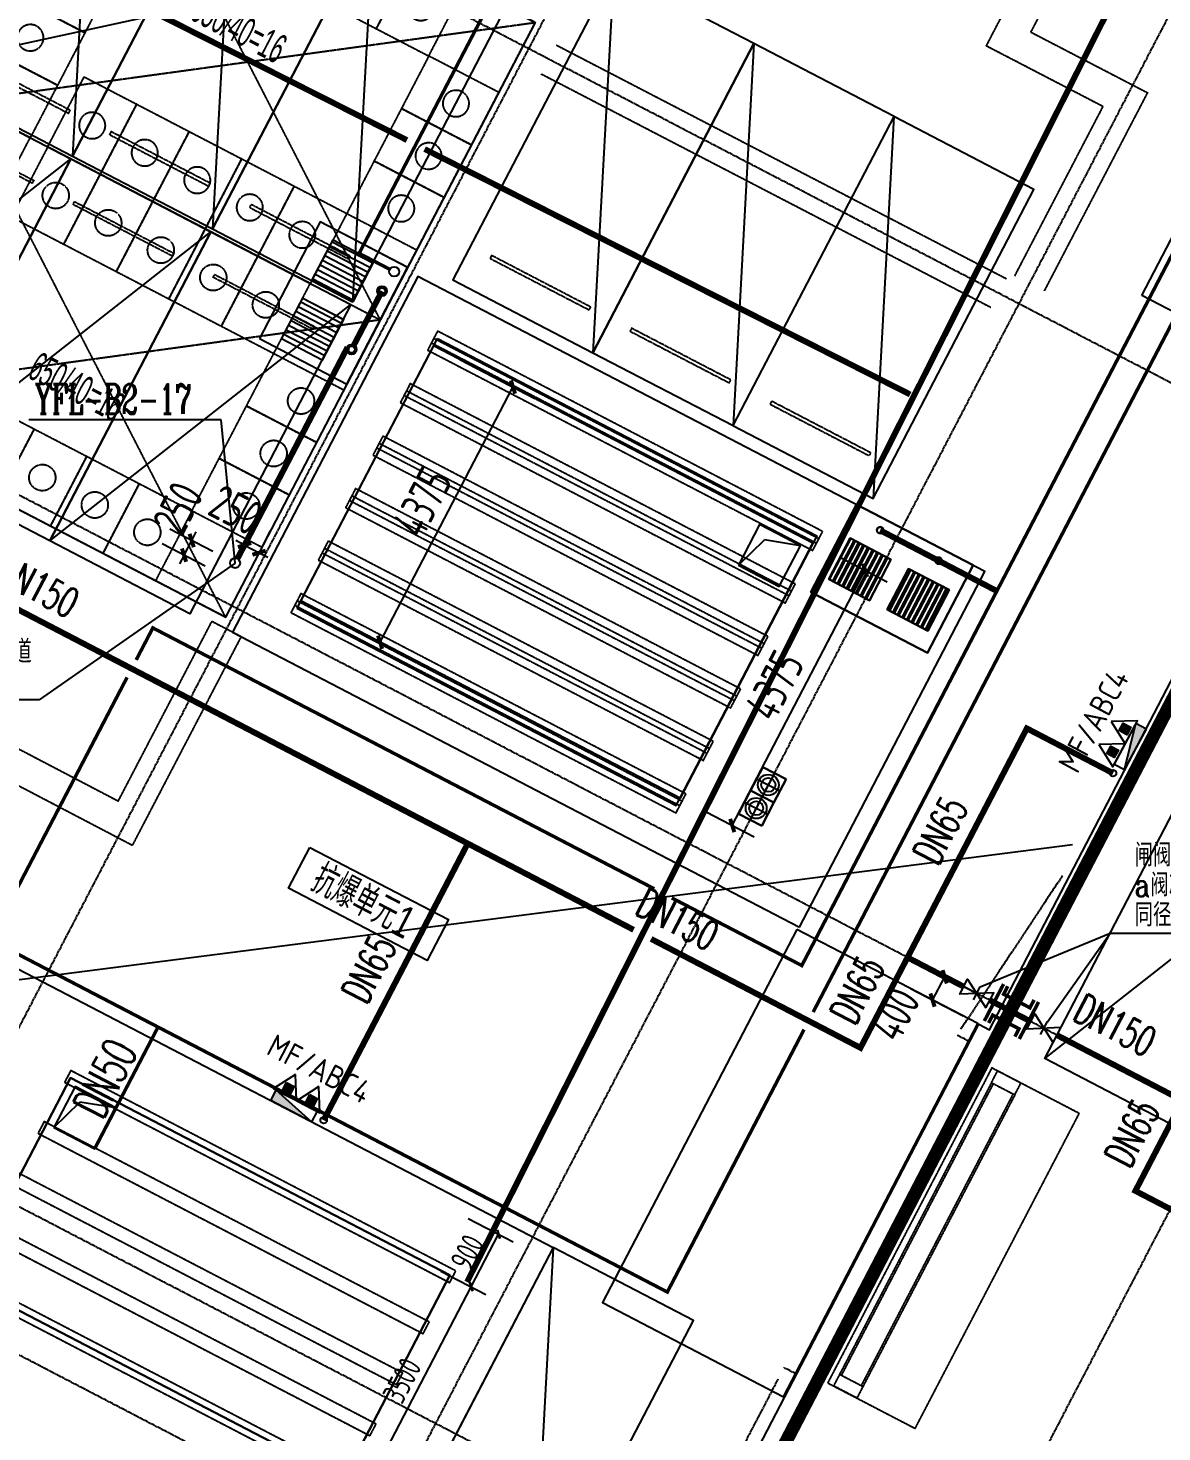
# Model space of a CAD drawing. Extents: x -1466470 to 922624, y -511729 to 590125.
# Drawn here: x -249073 to -231838, y 194625 to 215976 of the extents above; entities that cross this region are included whole.
import ezdxf
from ezdxf.xclip import XClip

# ---------------------------------------------------------------- set-up
doc = ezdxf.new("R2010")
doc.units = 0
doc.header["$LTSCALE"] = 10
doc.header["$MEASUREMENT"] = 0
doc.header["$XCLIPFRAME"] = 2
for name, pattern in [('DASH', [0.35, 0.25, -0.1]), ('X-104 B2平面$0$DOTE', [2.42, 2, -0.2, 0.02, -0.2]), ('X-104 B2平面$1$DASH', [0.35, 0.25, -0.1])]:
    doc.linetypes.add(name, pattern=pattern)
for name, color, linetype, plot in [('104-13 B2核心筒$0$04-不打印_辅助线', 165, 'Continuous', False), ('X-104 B2平面$0$04-不打印_辅助线', 165, 'Continuous', False), ('X-104 B2平面$0$04-不打印_防火分区', 30, 'Continuous', False), ('X-104 B2平面$1$DIM_MODI', 6, 'Continuous', False)]:
    doc.layers.add(name, color=color, linetype=linetype, plot=plot)
for name, color, linetype in [('DIM_压力废', 3, 'Continuous'), ('EQUIP_消火栓', 7, 'Continuous'), ('EQUIP_消防', 7, 'Continuous'), ('PIPE-压力废', 31, 'TG_YF'), ('PIPE-消防', 1, 'Continuous'), ('PIPE-给水', 3, 'TG_J'), ('PIPE-通气', 3, 'TG_T'), ('TEXT_消防', 7, 'Continuous'), ('TEXT_给水', 7, 'Continuous'), ('TWT_DASH', 8, 'DASH'), ('TWT_DIM', 3, 'Continuous'), ('TWT_LEAD', 3, 'Continuous'), ('TWT_水泵', 7, 'Continuous'), ('TWT_水箱', 7, 'Continuous'), ('VALVE_压力废', 7, 'Continuous'), ('VALVE_热给水', 7, 'Continuous'), ('VPIPE-压力废', 31, 'Continuous'), ('VPIPE-消防', 1, 'Continuous'), ('VPIPE-通气', 3, 'Continuous'), ('X-104 B2平面$0$$0$A-TECH_结构', 21, 'Continuous'), ('X-104 B2平面$0$02-TEXT_房间', 7, 'Continuous'), ('X-104 B2平面$0$A-I_车位', 9, 'Continuous'), ('X-104 B2平面$0$A-O_防水层', 222, 'Continuous'), ('X-104 B2平面$0$A-SUR_看线', 231, 'Continuous'), ('X-104 B2平面$0$A_AXIS-轴线', 9, 'X-104 B2平面$0$DOTE'), ('X-104 B2平面$0$DOOR_FIRE', 220, 'Continuous'), ('X-104 B2平面$0$SURFACE', 6, 'Continuous'), ('X-104 B2平面$0$VPIPE-消防', 1, 'Continuous'), ('X-104 B2平面$0$抗爆隔墙', 151, 'Continuous'), ('X-104 B2平面$0$集水坑&', 6, 'Continuous'), ('X-104 B2平面$1$集水坑&', 7, 'Continuous')]:
    doc.layers.add(name, color=color, linetype=linetype)
doc.layers.get('X-104 B2平面$0$A-SUR_看线').off()
doc.styles.add('_TCH_DIM_T3', font='ROS1', dxfattribs={"width": 0.8, "bigfont": 'JD'})
doc.styles.add('_TWT_PIPEDN', font='SIMPLEX', dxfattribs={"width": 0.8, "height": 3.5, "bigfont": 'HZTXT'})
doc.styles.add('_TWT_SERIAL', font='COMPLEX', dxfattribs={"width": 0.8, "height": 3.5, "bigfont": 'HZTXT'})
doc.styles.get("Standard").update_dxf_attribs({"font": 'gbenor.shx', "bigfont": 'gbcbig.shx'})
doc.styles.add('TG_LINETYPE', font='romans2.shx', dxfattribs={"width": 0.8, "height": 3, "bigfont": 'hzdf2.shx'})
doc.styles.add('X-104 B2平面$0$_TCH_SPACE', font='ros.shx', dxfattribs={"width": 0.75, "height": 5, "bigfont": 'jd.shx'})
doc.linetypes.add('TG_J', pattern='A,2,-0.3,["J",TG_LINETYPE,S=0.1,R=0,X=-0.23,Y=-0.15],0', length=2.3)
doc.linetypes.add('TG_T', pattern='A,2,-0.3,["T",TG_LINETYPE,S=0.1,R=0,X=-0.23,Y=-0.15],0', length=2.3)
doc.linetypes.add('TG_XH', pattern='A,5,-0.6,["XH",TG_LINETYPE,S=0.1,R=0,X=-0.52,Y=-0.15],0', length=5.6)
doc.linetypes.add('TG_YF', pattern='A,2,-0.6,["YF",TG_LINETYPE,S=0.1,R=0,X=-0.52,Y=-0.15],0', length=2.6)
doc.dimstyles.new('_TWT_ARCH&&100', dxfattribs={"dimtxt": 350, "dimasz": 100, "dimexe": 250, "dimexo": 300, "dimgap": 100, "dimtad": 1, "dimdec": 0, "dimzin": 0, "dimdsep": 46, "dimtxsty": '_TCH_DIM_T3', "dimblk": 'ARCHTICK', "dimcen": 0.09, "dimclrt": 7, "dimazin": 2, "dimtfac": 1, "dimtdec": 0, "dimtix": 1, "dimtmove": 2, "dimatfit": 3, "dimfxl": 1, "dimtolj": 1, "dimtzin": 0, "dimarcsym": 0})
doc.dimstyles.new('_TWT_ARCH&&150', dxfattribs={"dimtxt": 525, "dimasz": 150, "dimexe": 375, "dimexo": 450, "dimgap": 150, "dimtad": 1, "dimdec": 0, "dimzin": 0, "dimdsep": 46, "dimtxsty": '_TCH_DIM_T3', "dimblk": 'ARCHTICK', "dimcen": 0.09, "dimclrt": 7, "dimazin": 2, "dimtfac": 1, "dimtdec": 0, "dimtix": 1, "dimtmove": 2, "dimatfit": 3, "dimfxl": 1, "dimtolj": 1, "dimtzin": 0, "dimarcsym": 0})
pattern_1 = [(180, (350, -250), (-7e-15, -79.375), [])]

# ---------------------------------------------------------------- blocks, each defined once
blk = doc.blocks.new('X-104 B2平面$0$jgfd')
blk.add_lwpolyline([(5300, -1200), (0, -1200), (0, 1200), (5300, 1200), (5300, -1200), (0, 1200)])
at = {"linetype": 'X-104 B2平面$1$DASH', "ltscale": 0.001}
blk.add_lwpolyline([(550, -850), (550, 850), (600, 850), (600, -850)], close=True, dxfattribs=at)
blk = doc.blocks.new('*U325')
at = {"linetype": 'X-104 B2平面$1$DASH'}
for p, q in [((-200, -500), (-200, -100)), ((0, -100), (-200, -100)), ((5000, -100), (5200, -100)), ((5200, -500), (5200, -100)), ((0, -500), (-200, -500)), ((5000, -500), (5200, -500))]:
    blk.add_line(p, q, dxfattribs=at)
blk.add_lwpolyline([(5200, 0), (-200, 0), (-200, -1500), (5200, -1500)], close=True, dxfattribs=at)
for points in [[(5000, -100), (0, -100)], [(0, -100), (0, -500)], [(5000, -130), (0, -130)], [(5000, -100), (5000, -500)], [(5000, -470), (0, -470)], [(5000, -500), (0, -500)]]:
    blk.add_lwpolyline(points, dxfattribs=at)
blk = doc.blocks.new('104 轴线')
for p, q in [((-117841, 103746), (-253731, 174486)), ((-191495, 118187), (-162137, 174584)), ((-184044, 114309), (-154686, 170705)), ((-176593, 110430), (-147235, 166826)), ((-122274, 95231), (-258164, 165971)), ((-126707, 86715), (-262597, 157455)), ((-127630, 84941), (-263520, 155681))]:
    blk.add_line(p, q)
blk = doc.blocks.new('104-13 B2核心筒')
at = {"layer": '104-13 B2核心筒$0$04-不打印_辅助线'}
ref = blk.add_blockref('104 轴线', (287656, 163437), dxfattribs=dict(at, rotation=57.54087654753766))
XClip(ref).set_block_clipping_path([(-309787.1235870313, 156236.3262284864), (-264650.8410785095, 85274.8859858383), (-219747.6862062201, 113836.3339625026), (-264883.9687147418, 184797.7742051506)])
blk = doc.blocks.new('X-104 B2平面$0$A$C3A6E53F0')
at = {"color": 6, "linetype": 'X-104 B2平面$1$DASH'}
for p, q in [((0, 5100), (7200, 0)), ((7200, 5100), (0, 0)), ((0, 2400), (1500, 2400)), ((1500, -5), (1500, 2400))]:
    blk.add_line(p, q, dxfattribs=at)
for points in [[(0, 5100), (7200, 5100), (7200, 0), (0, 0)], [(0, 4200), (1200, 4200), (1200, 5100), (0, 5100)], [(1500, 5100), (1500, 3900), (2400, 3900), (2400, 5100)], [(2400, 5100), (2400, 3900), (3300, 3900), (3300, 5100)], [(3300, 5100), (3300, 3900), (4200, 3900), (4200, 5100)], [(4200, 5100), (4200, 3900), (5100, 3900), (5100, 5100)], [(5100, 5100), (5100, 3900), (6000, 3900), (6000, 5100)], [(0, 3300), (1200, 3300), (1200, 4200), (0, 4200)], [(7200, 3000), (6000, 3000), (6000, 3900), (7200, 3900)], [(0, 2400), (1200, 2400), (1200, 3300), (0, 3300)], [(7200, 2100), (6000, 2100), (6000, 3000), (7200, 3000)], [(7200, 1200), (6000, 1200), (6000, 2100), (7200, 2100)], [(1500, 0), (1500, 1200), (2400, 1200), (2400, 0)], [(2400, 0), (2400, 1200), (3300, 1200), (3300, 0)], [(3300, 0), (3300, 1200), (4200, 1200), (4200, 0)], [(4200, 0), (4200, 1200), (5100, 1200), (5100, 0)], [(5100, 0), (5100, 1200), (6000, 1200), (6000, 0)]]:
    blk.add_lwpolyline(points, close=True, dxfattribs=at)
for centre in [(500, 4650), (1950, 4500), (2850, 4500), (3750, 4500), (4650, 4500), (5550, 4500), (500, 3750), (6700, 3450), (500, 2850), (6700, 2550), (6700, 1650), (1950, 600), (2850, 600), (3750, 600), (4650, 600), (5550, 600)]:
    blk.add_circle(centre, 200, dxfattribs=at)
blk = doc.blocks.new('X-104 B2平面$1$12ddddddj')
at = {"layer": 'X-104 B2平面$1$集水坑&', "linetype": 'Continuous'}
h = blk.add_hatch(dxfattribs=at)
h.set_pattern_fill('ANSI31', color=256, scale=50, angle=135)
h.set_pattern_definition(pattern_1)
h.paths.add_polyline_path([(3014056, 294593), (3014756, 294593), (3014756, 293893), (3014056, 293893)])
h.paths.add_polyline_path([(3014056, 293593), (3014756, 293593), (3014756, 292893), (3014056, 292893)])
for points in [[(3015056, 294743), (3013556, 294743), (3013556, 292743), (3015056, 292743)], [(3014056, 294593), (3014756, 294593), (3014756, 293893), (3014056, 293893)], [(3014056, 293593), (3014756, 293593), (3014756, 292893), (3014056, 292893)]]:
    blk.add_lwpolyline(points, close=True, dxfattribs=at)
for centre in [(3013736, 294243), (3013736, 293243)]:
    blk.add_circle(centre, 50, dxfattribs=at)
blk = doc.blocks.new('X-104 B2平面$0$A$C47720B67')
at = {"layer": 'X-104 B2平面$0$A_AXIS-轴线'}
blk.add_line((0, 0), (-2484, 1293), dxfattribs=at)
blk = doc.blocks.new('X-104 B2平面$0$A$C026855F6')
at = {"layer": 'X-104 B2平面$0$VPIPE-消防', "linetype": 'Continuous'}
for centre in [(-191750, -74168), (-203749, -79444)]:
    blk.add_circle(centre, 50, dxfattribs=at)
blk = doc.blocks.new('X-104 B2平面')
at = {"layer": 'X-104 B2平面$0$$0$A-TECH_结构', "linetype": 'X-104 B2平面$1$DASH'}
for points in [[(-52912, 217209), (-47057, 214162), (-46965, 214339), (-52819, 217387)], [(-53327, 216411), (-47473, 213363), (-47381, 213541), (-53235, 216588)], [(-53743, 215613), (-47888, 212565), (-47796, 212742), (-53650, 215790)], [(-54158, 214814), (-48304, 211767), (-48212, 211944), (-54066, 214992)], [(-54574, 214016), (-48720, 210968), (-48627, 211146), (-54482, 214193)], [(-54989, 213218), (-49135, 210170), (-49043, 210348), (-54897, 213395)], [(-58487, 205963), (-52633, 202916), (-52541, 203093), (-58395, 206141)], [(-58892, 205187), (-53037, 202139), (-52945, 202317), (-58799, 205364)], [(-59296, 204411), (-53441, 201363), (-53349, 201541), (-59203, 204588)], [(-59700, 203635), (-53845, 200587), (-53753, 200765), (-59607, 203812)], [(-60104, 202859), (-54249, 199811), (-54157, 199988), (-60011, 203036)]]:
    blk.add_lwpolyline(points, close=True, dxfattribs=at)
at = {"layer": 'X-104 B2平面$0$02-TEXT_房间'}
blk.add_lwpolyline([(-54759, 209534), (-52652, 208437), (-52975, 207816), (-55082, 208913), (-54759, 209534)], dxfattribs=at)
at = {"layer": 'X-104 B2平面$0$04-不打印_辅助线'}
for points in [[(-49807, 196823), (-47545, 201169), (-47544, 201170), (-44590, 206845), (-44430, 206762), (-39362, 216497)], [(-55393, 257170), (-58879, 250472), (-54178, 248025), (-56071, 244389), (-55539, 244111), (-55724, 243757), (-60957, 246481), (-63150, 242268), (-62441, 241899), (-64055, 238797), (-60064, 236719), (-64314, 228556), (-65910, 229387), (-67088, 227125), (-65491, 226294), (-67061, 223278), (-68658, 224110), (-73367, 215062), (-51059, 203449), (-53507, 198747)], [(-47315, 208324), (-44500, 213732), (-53119, 218219), (-55935, 212808), (-47315, 208324)]]:
    blk.add_lwpolyline(points, dxfattribs=at)
for points in [[(-57720, 225406), (-51334, 222081), (-56044, 213034), (-62430, 216358)], [(-42112, 217929), (-39157, 223606), (-36407, 222174), (-39362, 216497)], [(-47357, 208288), (-50312, 202611), (-47562, 201179), (-44607, 206856)]]:
    blk.add_lwpolyline(points, close=True, dxfattribs=at)
at = {"layer": 'X-104 B2平面$0$04-不打印_防火分区', "linetype": 'X-104 B2平面$1$DASH', "const_width": 200}
blk.add_lwpolyline([(-54945, 186239), (-28182, 237650), (-32262, 239774), (-31085, 242035), (-33524, 243305), (-32578, 245123), (-31868, 244753), (-18940, 269589)], dxfattribs=at)
at = {"layer": 'X-104 B2平面$0$A-O_防水层'}
for points in [[(-52821, 217275), (-47055, 214273), (-49133, 210282), (-54899, 213283)], [(-58397, 206029), (-52631, 203027), (-54248, 199923), (-60013, 202924)]]:
    blk.add_lwpolyline(points, close=True, dxfattribs=at)
at = {"layer": 'X-104 B2平面$0$A_AXIS-轴线'}
for p, q in [((-44746, 206589), (-44920, 206679)), ((-47378, 201533), (-47552, 201623))]:
    blk.add_line(p, q, dxfattribs=at)
at = {"layer": 'X-104 B2平面$0$抗爆隔墙', "linetype": 'X-104 B2平面$1$DASH'}
for points in [[(-42702, 220801), (-42702, 220801), (-44477, 221723), (-42861, 224828), (-42418, 224598), (-43802, 221936), (-42028, 221014), (-42028, 221014)], [(-51009, 221736), (-44176, 218187)], [(-44407, 217744), (-51240, 221293)], [(-66267, 214203), (-69064, 215640), (-67378, 218878), (-70572, 220540), (-70341, 220984), (-66704, 219091), (-68389, 215855), (-57671, 210240), (-56247, 212974), (-55804, 212743), (-57460, 209565), (-68090, 215134)], [(-42028, 221014), (-43598, 217998)], [(-44042, 218229), (-42703, 220801)]]:
    blk.add_lwpolyline(points, dxfattribs=at)
at = {"layer": 'X-104 B2平面$1$DIM_MODI'}
blk.add_line((-217626, 187186), (-43166, 209580), dxfattribs=at)
blk.add_lwpolyline([(-33745, 227288), (-220712, 186513), (-292305, 186513)], dxfattribs=at)
at = {"rotation": 302.4591234524622}
blk.add_blockref('104-13 B2核心筒', (-162014, 239690), dxfattribs=at)
at = {"layer": 'X-104 B2平面$0$A-I_车位', "xscale": -1, "rotation": 242.5000000001245}
for p in [(-59434, 220604), (-57305, 219496), (-55176, 218388), (-51521, 217613), (-49392, 216505), (-47264, 215396), (-52442, 198194)]:
    blk.add_blockref('X-104 B2平面$0$jgfd', p, dxfattribs=at)
at = {"layer": 'X-104 B2平面$0$A-I_车位', "rotation": 242.5000000001566}
for p in [(-59457, 220560), (-57328, 219452), (-55199, 218344), (-40076, 210471)]:
    blk.add_blockref('X-104 B2平面$0$jgfd', p, dxfattribs=at)
at = {"layer": 'X-104 B2平面$0$A-SUR_看线'}
blk.add_blockref('X-104 B2平面$0$A$C026855F6', (149199, 284830), dxfattribs=at)
for p, rotation in [((-44863, 206772), 263.9999999999999), ((-47644, 201446), 89.99999999999991)]:
    blk.add_blockref('X-104 B2平面$0$A$C47720B67', p, dxfattribs=dict(at, rotation=rotation))
at = {"layer": 'X-104 B2平面$0$A_AXIS-轴线', "rotation": 7.045863037328646e-07}
blk.add_blockref('104 轴线', (130274, 84690), dxfattribs=at)
at = {"layer": 'X-104 B2平面$0$DOOR_FIRE', "linetype": 'X-104 B2平面$1$DASH', "rotation": 62.49997225075011}
blk.add_blockref('*U325', (-46796, 201568), dxfattribs=at)
at = {"layer": 'X-104 B2平面$0$SURFACE', "xscale": -1, "rotation": 152.499972250772}
blk.add_blockref('X-104 B2平面$0$A$C3A6E53F0', (-57720, 225406), dxfattribs=at)
at = {"layer": 'X-104 B2平面$0$SURFACE', "rotation": 332.5000277507691}
blk.add_blockref('X-104 B2平面$0$A$C3A6E53F0', (-62430, 216358), dxfattribs=at)
at = {"layer": 'X-104 B2平面$1$集水坑&', "linetype": 'Continuous', "rotation": 152.5000141866211}
blk.add_blockref('X-104 B2平面$1$12ddddddj', (2754958, -913483), dxfattribs=at)
at = {"layer": 'X-104 B2平面$1$集水坑&', "linetype": 'Continuous', "xscale": -1, "rotation": 62.49989812003084}
blk.add_blockref('X-104 B2平面$1$12ddddddj', (1606499, 2751705), dxfattribs=at)
at = {"layer": 'X-104 B2平面$0$02-TEXT_房间', "style": 'X-104 B2平面$0$_TCH_SPACE', "width": 0.75}
blk.add_text('抗爆单元1', height=482.2, rotation=332.5, dxfattribs=at).set_placement((-54781, 208891))
at = {"layer": 'X-104 B2平面$0$04-不打印_辅助线', "style": 'X-104 B2平面$0$_TCH_SPACE', "width": 0.529412}
for p in [(-56606, 222141), (-59073, 216692)]:
    blk.add_text('650/40=16', height=446.2, rotation=332.5, dxfattribs=at).set_placement(p)
blk = doc.blocks.new('X-104 B2平面$0$12ddddddj')
at = {"layer": 'X-104 B2平面$0$集水坑&', "linetype": 'Continuous'}
h = blk.add_hatch(dxfattribs=at)
h.set_pattern_fill('ANSI31', color=256, scale=50, angle=135)
h.set_pattern_definition(pattern_1)
h.paths.add_polyline_path([(3014056, 294593), (3014756, 294593), (3014756, 293893), (3014056, 293893)])
h.paths.add_polyline_path([(3014056, 293593), (3014756, 293593), (3014756, 292893), (3014056, 292893)])
for points in [[(3015056, 294743), (3013556, 294743), (3013556, 292743), (3015056, 292743)], [(3014056, 294593), (3014756, 294593), (3014756, 293893), (3014056, 293893)], [(3014056, 293593), (3014756, 293593), (3014756, 292893), (3014056, 292893)]]:
    blk.add_lwpolyline(points, close=True, dxfattribs=at)
for centre in [(3013736, 294243), (3013736, 293243)]:
    blk.add_circle(centre, 50, dxfattribs=at)
blk = doc.blocks.new('$TWTSYS$00000546')
h = blk.add_hatch()
h.set_pattern_fill('ANSI31', color=256, scale=200, style=0)
h.set_pattern_definition([(45, (-38543.802, -6670.83), (-17.67767, 17.67767), [])])
h.paths.add_polyline_path([(-65, 174), (65, 174), (65, 44), (-65, 44)])
for points in [[(0, 344), (-198, 0), (198, 0)], [(-65, 174), (65, 174), (65, 44), (-65, 44)]]:
    blk.add_lwpolyline(points, close=True)
blk = doc.blocks.new('$TwtSys$00000434')
for p, q in [((-0.5, 0.5), (-0.5, -0.5)), ((-0.5, -0.5), (0.5, 0.5)), ((0.5, 0.5), (-0.5, 0.5)), ((0.5, -0.5), (0.5, 0.5)), ((-0.5, -0.5), (0.5, -0.5))]:
    blk.add_line(p, q)
blk.add_solid([(0.5, -0.5), (0.5, 0.5), (-0.5, -0.5)])
blk = doc.blocks.new('$VALVE$00000551')
at = {"const_width": 30}
for points in [[(-332, -177), (-332, 175)], [(-2, 100), (-252, 100), (-252, 175)], [(-2, 100), (-2, 175)], [(-2, 100), (248, 100), (248, 175)], [(332, -175), (332, 177)], [(-252, -175), (-252, -100), (-2, -100)], [(-2, -175), (-2, -100)], [(248, -175), (248, -100), (-2, -100)]]:
    blk.add_lwpolyline(points, dxfattribs=at)
blk = doc.blocks.new('$VALVE$00000296')
for points in [[(-125, 72), (-125, -72), (125, 72), (125, -72), (-125, 72)], [(0, 60), (0, -64)]]:
    blk.add_lwpolyline(points)
for p in [(-125, 0), (125, 0)]:
    blk.add_point(p)
blk = doc.blocks.new('_ArchTick')
at = {"color": 0, "linetype": 'ByBlock', "const_width": 0.4}
blk.add_lwpolyline([(-0.5, -0.5), (0.5, 0.5)], dxfattribs=at)
blk = doc.blocks.new('*D83')
at = {"layer": 'Defpoints', "color": 0, "transparency": 16777216}
for p in [(-250065, 196862), (-244300, 193861), (-245115, 192295)]:
    blk.add_point(p, dxfattribs=at)
at = {"layer": 'TWT_DIM', "color": 0, "lineweight": -2, "transparency": 16777216}
for p, q in [((-250204, 196596), (-250996, 195075)), ((-250880, 195296), (-245115, 192295)), ((-244438, 193595), (-245230, 192073))]:
    blk.add_line(p, q, dxfattribs=at)
at = {"layer": 'TWT_DIM', "color": 0, "lineweight": -2, "transparency": 16777216, "xscale": 100, "yscale": 100, "zscale": 100}
for p, rotation in [((-250880, 195296), 152.5000000005762), ((-245115, 192295), 332.5000000005761)]:
    blk.add_blockref('_ArchTick', p, dxfattribs=dict(at, rotation=rotation))
at = {"layer": 'TWT_DIM', "color": 7, "transparency": 16777216, "insert": (-247870, 194040), "char_height": 350, "attachment_point": 5, "rotation": 332.5, "style": '_TCH_DIM_T3'}
blk.add_mtext('\\A1;6500', dxfattribs=at)
blk = doc.blocks.new('*D85')
at = {"layer": 'Defpoints', "color": 0, "transparency": 16777216}
for p in [(-242648, 198009), (-241921, 197631), (-243064, 197211)]:
    blk.add_point(p, dxfattribs=at)
at = {"layer": 'TWT_DIM', "color": 0, "lineweight": -2, "transparency": 16777216}
for p, q in [((-242382, 197871), (-241700, 197515)), ((-242337, 196832), (-241921, 197631)), ((-242798, 197072), (-242115, 196717))]:
    blk.add_line(p, q, dxfattribs=at)
at = {"layer": 'TWT_DIM', "color": 0, "lineweight": -2, "transparency": 16777216, "xscale": 100, "yscale": 100, "zscale": 100}
for p, rotation in [((-241921, 197631), 62.50000000011556), ((-242337, 196832), 242.5000000001155)]:
    blk.add_blockref('_ArchTick', p, dxfattribs=dict(at, rotation=rotation))
at = {"layer": 'TWT_DIM', "color": 7, "transparency": 16777216, "insert": (-242398, 197357), "char_height": 350, "attachment_point": 5, "rotation": 62.5, "style": '_TCH_DIM_T3'}
blk.add_mtext('\\A1;900', dxfattribs=at)
blk = doc.blocks.new('*D86')
at = {"layer": 'Defpoints', "color": 0, "transparency": 16777216}
for p in [(-243064, 197211), (-242337, 196832), (-244680, 194106)]:
    blk.add_point(p, dxfattribs=at)
at = {"layer": 'TWT_DIM', "color": 0, "lineweight": -2, "transparency": 16777216}
for p, q in [((-242798, 197072), (-242115, 196717)), ((-243953, 193728), (-242337, 196832)), ((-244414, 193968), (-243731, 193612))]:
    blk.add_line(p, q, dxfattribs=at)
at = {"layer": 'TWT_DIM', "color": 0, "lineweight": -2, "transparency": 16777216, "xscale": 100, "yscale": 100, "zscale": 100}
for p, rotation in [((-242337, 196832), 62.5000000001155), ((-243953, 193728), 242.5000000001155)]:
    blk.add_blockref('_ArchTick', p, dxfattribs=dict(at, rotation=rotation))
at = {"layer": 'TWT_DIM', "color": 7, "transparency": 16777216, "insert": (-243389, 195407), "char_height": 350, "attachment_point": 5, "rotation": 62.5, "style": '_TCH_DIM_T3'}
blk.add_mtext('\\A1;3500', dxfattribs=at)
blk = doc.blocks.new('$pump$00000057')
for p, q in [((-0.5, 0.5), (-0.5, -0.5)), ((0.5, 0.5), (-0.5, 0.5)), ((-0.5, -0.5), (-0.5, 0.5)), ((-0.5, 0.5), (0.5, 0.5)), ((-0.5, 0), (0.5, 0)), ((0, 0.5), (0, -0.5)), ((0.5, -0.5), (0.5, 0.5)), ((0.5, 0.5), (0.5, -0.5)), ((-0.5, -0.5), (0.5, -0.5)), ((0.5, -0.5), (-0.5, -0.5))]:
    blk.add_line(p, q)
for radius in [0.396, 0.267]:
    blk.add_circle((0, 0), radius)
blk = doc.blocks.new('*D114')
at = {"layer": 'Defpoints', "color": 0, "transparency": 16777216}
for p in [(-235140, 201547), (-234276, 201097), (-234460, 200742)]:
    blk.add_point(p, dxfattribs=at)
at = {"layer": 'TWT_DIM', "color": 0, "lineweight": -2, "transparency": 16777216}
for p, q in [((-234675, 201305), (-235473, 201721)), ((-234859, 200950), (-235658, 201366)), ((-235325, 201192), (-235140, 201547))]:
    blk.add_line(p, q, dxfattribs=at)
at = {"layer": 'TWT_DIM', "color": 0, "lineweight": -2, "transparency": 16777216, "xscale": 150, "yscale": 150, "zscale": 150}
for p, rotation in [((-235140, 201547), 62.4999722507379), ((-235325, 201192), 242.4999722507379)]:
    blk.add_blockref('_ArchTick', p, dxfattribs=dict(at, rotation=rotation))
at = {"layer": 'TWT_DIM', "color": 7, "transparency": 16777216, "insert": (-235900, 200982), "char_height": 525, "attachment_point": 5, "rotation": 62.5, "style": '_TCH_DIM_T3'}
blk.add_mtext('\\A1;400', dxfattribs=at)
blk = doc.blocks.new('*D124')
at = {"layer": 'Defpoints', "color": 0, "transparency": 16777216}
for p in [(-245562, 207997), (-245926, 207839), (-245704, 207723)]:
    blk.add_point(p, dxfattribs=at)
at = {"layer": 'TWT_DIM', "color": 0, "lineweight": -2, "transparency": 16777216}
for p, q in [((-245718, 208238), (-245610, 208445)), ((-245783, 208113), (-245916, 208182)), ((-245496, 208122), (-245388, 208330)), ((-245783, 208113), (-245562, 207997)), ((-245562, 207997), (-245428, 207928))]:
    blk.add_line(p, q, dxfattribs=at)
at = {"layer": 'TWT_DIM', "color": 0, "lineweight": -2, "transparency": 16777216, "xscale": 150, "yscale": 150, "zscale": 150}
for p, rotation in [((-245783, 208113), 332.5000277507778), ((-245562, 207997), 152.5000277507778)]:
    blk.add_blockref('_ArchTick', p, dxfattribs=dict(at, rotation=rotation))
at = {"layer": 'TWT_DIM', "color": 7, "transparency": 16777216, "insert": (-245917, 208648), "char_height": 525, "attachment_point": 5, "rotation": 332.5, "style": '_TCH_DIM_T3'}
blk.add_mtext('\\A1;250', dxfattribs=at)
blk = doc.blocks.new('*D125')
at = {"layer": 'Defpoints', "color": 0, "transparency": 16777216}
for p in [(-246586, 208182), (-245864, 207806), (-245979, 207585)]:
    blk.add_point(p, dxfattribs=at)
at = {"layer": 'TWT_DIM', "color": 0, "lineweight": -2, "transparency": 16777216}
for p, q in [((-246263, 208014), (-246919, 208355)), ((-246702, 207960), (-246586, 208182)), ((-246586, 208182), (-246517, 208315)), ((-246379, 207792), (-247034, 208134)), ((-246702, 207960), (-246771, 207827))]:
    blk.add_line(p, q, dxfattribs=at)
at = {"layer": 'TWT_DIM', "color": 0, "lineweight": -2, "transparency": 16777216, "xscale": 150, "yscale": 150, "zscale": 150}
for p, rotation in [((-246586, 208182), 242.5000000006534), ((-246702, 207960), 62.50000000065342)]:
    blk.add_blockref('_ArchTick', p, dxfattribs=dict(at, rotation=rotation))
at = {"layer": 'TWT_DIM', "color": 7, "transparency": 16777216, "insert": (-246797, 208670), "char_height": 525, "attachment_point": 5, "rotation": 62.5, "style": '_TCH_DIM_T3'}
blk.add_mtext('\\A1;250', dxfattribs=at)
blk = doc.blocks.new('*D157')
at = {"layer": 'Defpoints', "color": 0, "transparency": 16777216}
for p in [(-237143, 208143), (-236349, 207729), (-239163, 204262)]:
    blk.add_point(p, dxfattribs=at)
at = {"layer": 'TWT_DIM', "color": 0, "lineweight": -2, "transparency": 16777216}
for p, q in [((-236744, 207935), (-236016, 207556)), ((-238369, 203848), (-236349, 207729)), ((-238764, 204054), (-238037, 203675))]:
    blk.add_line(p, q, dxfattribs=at)
at = {"layer": 'TWT_DIM', "color": 0, "lineweight": -2, "transparency": 16777216, "xscale": 150, "yscale": 150, "zscale": 150}
for p, rotation in [((-236349, 207729), 62.50001299343), ((-238369, 203848), 242.50001299343)]:
    blk.add_blockref('_ArchTick', p, dxfattribs=dict(at, rotation=rotation))
at = {"layer": 'TWT_DIM', "color": 7, "transparency": 16777216, "insert": (-237725, 205979), "char_height": 525, "attachment_point": 5, "rotation": 62.5, "style": '_TCH_DIM_T3'}
blk.add_mtext('\\A1;4375', dxfattribs=at)
blk = doc.blocks.new('*D158')
at = {"layer": 'Defpoints', "color": 0, "transparency": 16777216}
for p in [(-242909, 211144), (-241702, 210516), (-244929, 207263)]:
    blk.add_point(p, dxfattribs=at)
at = {"layer": 'TWT_DIM', "color": 0, "lineweight": -2, "transparency": 16777216}
for p, q in [((-242510, 210936), (-241369, 210343)), ((-243722, 206635), (-241702, 210516)), ((-244530, 207055), (-243390, 206462))]:
    blk.add_line(p, q, dxfattribs=at)
at = {"layer": 'TWT_DIM', "color": 0, "lineweight": -2, "transparency": 16777216, "xscale": 150, "yscale": 150, "zscale": 150}
for p, rotation in [((-241702, 210516), 62.50001299343018), ((-243722, 206635), 242.5000129934302)]:
    blk.add_blockref('_ArchTick', p, dxfattribs=dict(at, rotation=rotation))
at = {"layer": 'TWT_DIM', "color": 7, "transparency": 16777216, "insert": (-243078, 208766), "char_height": 525, "attachment_point": 5, "rotation": 62.5, "style": '_TCH_DIM_T3'}
blk.add_mtext('\\A1;4375', dxfattribs=at)

msp = doc.modelspace()

# ---------------------------------------------------------------- hatches: boundary and pattern name
at = {"layer": 'PIPE-压力废', "linetype": 'TG_YF'}
for points in [[(-247176.4, 206853), (-247199.7, 206865.1), (-247187.6, 206888.4)], [(-247176.4, 206853), (-247164.3, 206876.2), (-247187.6, 206888.4)], [(-237312, 201717.9), (-237324.2, 201694.6), (-237300.9, 201682.5)], [(-237312, 201717.9), (-237288.8, 201705.8), (-237300.9, 201682.5)]]:
    msp.add_hatch(color=256, dxfattribs=at).paths.add_polyline_path(points)
at = {"layer": 'PIPE-消防', "linetype": 'TG_XH'}
for points in [[(-233891.3, 205324.5), (-233931.2, 205345.3), (-233910.5, 205385.2)], [(-236420.3, 200466.4), (-236441.1, 200426.5), (-236401.2, 200405.7)], [(-236420.3, 200466.4), (-236380.4, 200445.6), (-236401.2, 200405.7)], [(-232241.5, 198291), (-232281.4, 198311.8), (-232302.2, 198271.9)], [(-232241.5, 198291), (-232262.2, 198251.1), (-232302.2, 198271.9)]]:
    msp.add_hatch(color=256, dxfattribs=at).paths.add_polyline_path(points)
at = {"layer": 'PIPE-消防'}
msp.add_hatch(color=256, dxfattribs=at).paths.add_polyline_path([(-233891.3, 205324.5), (-233870.5, 205364.4), (-233910.5, 205385.2)])
at = {"layer": 'PIPE-给水', "linetype": 'TG_J'}
for points in [[(-239355.9, 196752.2), (-239368, 196728.9), (-239344.7, 196716.8)], [(-239355.9, 196752.2), (-239332.6, 196740.1), (-239344.7, 196716.8)]]:
    msp.add_hatch(color=6, dxfattribs=at).paths.add_polyline_path(points)
at = {"layer": 'PIPE-通气', "linetype": 'TG_T'}
msp.add_hatch(color=256, dxfattribs=at).paths.add_polyline_path([(-244040.9, 212549.3), (-244064.2, 212561.4), (-244076.4, 212538.1)])
at = {"layer": 'PIPE-通气'}
msp.add_hatch(color=256, dxfattribs=at).paths.add_polyline_path([(-244040.9, 212549.3), (-244053.1, 212526), (-244076.4, 212538.1)])

# ---------------------------------------------------------------- linework, layer by layer
at = {"layer": 'DIM_压力废'}
for p, q in [((-246135.6, 210018), (-249061.7, 210018)), ((-245926, 207838.6), (-246135.6, 210018))]:
    msp.add_line(p, q, dxfattribs=at)
at = {"layer": 'PIPE-压力废', "linetype": 'TG_YF', "ltscale": 1.5, "const_width": 52.5}
for points in [[(-234346.8, 207414), (-228861.4, 217951.5)], [(-237312, 201717.9), (-234346.8, 207414)], [(-247429.6, 206366.6), (-247176.4, 206853)], [(-247176.4, 206853), (-239554.2, 202885.1)], [(-249576.7, 202242), (-247568.1, 206100.5)], [(-239288.1, 202746.6), (-237312, 201717.9)]]:
    msp.add_lwpolyline(points, dxfattribs=at)
at = {"layer": 'PIPE-压力废', "linetype": 'Continuous', "ltscale": 1.5, "const_width": 90}
for points in [[(-243693.9, 211974.9), (-244121, 211154.4)], [(-244217.7, 211120.2), (-245891.4, 207905.1)], [(-234346.9, 207414), (-236120.9, 208337.5)]]:
    msp.add_lwpolyline(points, dxfattribs=at)
at = {"layer": 'PIPE-消防', "linetype": 'TG_XH', "ltscale": 1.5, "const_width": 90}
for points in [[(-255867.6, 210590), (-242389.9, 203573.9)], [(-233891.3, 205324.5), (-235704.6, 201841.2)], [(-244580.3, 199366.1), (-242389.9, 203573.9)], [(-242389.9, 203573.9), (-239868.5, 202261.4)], [(-239602.4, 202122.9), (-236420.3, 200466.4)], [(-235704.6, 201841.2), (-236420.3, 200466.4)], [(-235704.6, 201841.2), (-234852, 201397.4)], [(-234452.9, 201189.6), (-233832, 200866.4)], [(-233432.8, 200658.6), (-231525.8, 199665.9)], [(-231525.8, 199665.9), (-232241.5, 198291)], [(-232241.5, 198291), (-224688, 194358.9)]]:
    msp.add_lwpolyline(points, dxfattribs=at)
at = {"layer": 'PIPE-消防', "ltscale": 1.5, "const_width": 90}
msp.add_lwpolyline([(-232581.2, 204642.5), (-233891.3, 205324.5)], dxfattribs=at)
at = {"layer": 'PIPE-给水', "linetype": 'Continuous', "ltscale": 1.5, "const_width": 90}
for points in [[(-241828.5, 198039.4), (-225400.3, 230635.2)], [(-253484.1, 219415.9), (-243313.4, 214271.7)], [(-243045.7, 214136.3), (-235664.7, 210403)], [(-242400.1, 196905.2), (-241828.5, 198039.4)]]:
    msp.add_lwpolyline(points, dxfattribs=at)
at = {"layer": 'PIPE-给水', "color": 6, "linetype": 'TG_J', "ltscale": 1.5, "const_width": 52.5}
for points in [[(-237139.5, 201009.9), (-228435.6, 217729.8)], [(-254548.5, 204661), (-247097.6, 200782.3)], [(-247097.6, 200782.3), (-241828.5, 198039.4)], [(-239355.9, 196752.2), (-237278, 200743.8)], [(-241828.5, 198039.4), (-239355.9, 196752.2)]]:
    msp.add_lwpolyline(points, dxfattribs=at)
at = {"layer": 'PIPE-给水', "linetype": 'TG_J', "ltscale": 1.5, "const_width": 52.5}
msp.add_lwpolyline([(-248060.6, 198932.4), (-247097.6, 200782.3)], dxfattribs=at)
at = {"layer": 'PIPE-通气', "linetype": 'TG_T', "ltscale": 1.5, "const_width": 52.5}
msp.add_lwpolyline([(-244040.9, 212549.3), (-238522.6, 223149.9)], dxfattribs=at)
at = {"layer": 'PIPE-通气', "ltscale": 1.5, "const_width": 52.5}
msp.add_lwpolyline([(-244040.9, 212549.3), (-243574.4, 212306.4)], dxfattribs=at)
at = {"layer": 'TWT_DASH'}
for points in [[(-242999.4, 211078.3), (-237145.1, 208030.8), (-237052.8, 208208.2), (-242907.1, 211255.7)], [(-243415, 210280), (-237560.7, 207232.5), (-237468.4, 207409.9), (-243322.6, 210457.4)], [(-243830.6, 209481.7), (-237976.3, 206434.2), (-237883.9, 206611.6), (-243738.2, 209659.1)], [(-244246.1, 208683.4), (-238391.9, 205635.9), (-238299.5, 205813.3), (-244153.8, 208860.8)], [(-244661.7, 207885.1), (-238807.4, 204837.5), (-238715.1, 205014.9), (-244569.4, 208062.5)], [(-245077.3, 207086.8), (-239223, 204039.2), (-239130.7, 204216.6), (-244984.9, 207264.2)], [(-248517.6, 199943.2), (-242663.3, 196895.6), (-242571, 197073), (-248425.3, 200120.6)], [(-248921.6, 199167.1), (-243067.4, 196119.5), (-242975, 196296.9), (-248829.3, 199344.5)], [(-249325.7, 198390.9), (-243471.4, 195343.4), (-243379, 195520.8), (-249233.3, 198568.3)], [(-249729.7, 197614.8), (-243875.4, 194567.2), (-243783.1, 194744.6), (-249637.3, 197792.2)], [(-250133.7, 196838.6), (-244279.5, 193791.1), (-244187.1, 193968.5), (-250041.4, 197016)]]:
    msp.add_lwpolyline(points, close=True, dxfattribs=at)
at = {"layer": 'TWT_LEAD'}
for p, q in [((-245926, 207838.6), (-248906.6, 205758.5)), ((-245926, 207838.6), (-248906.6, 205758.5)), ((-248906.6, 205758.5), (-252967.6, 205758.5)), ((-234599.9, 201394.5), (-232625.2, 202208.8)), ((-233579.6, 200864), (-232625.2, 202208.8)), ((-232625.2, 202208.8), (-228467.1, 202208.8))]:
    msp.add_line(p, q, dxfattribs=at)
at = {"layer": 'TWT_水箱'}
for p, q in [((-238275.8, 207805.3), (-237878.2, 208190.2)), ((-237331.7, 208103), (-237878.2, 208190.2)), ((-248681.5, 199255.6, 90.4), (-248283.9, 199640.5, 90.4)), ((-247737.4, 199553.3, 90.4), (-248283.9, 199640.5, 90.4))]:
    msp.add_line(p, q, dxfattribs=at)
for points in [[(-244986.8, 207152.4), (-239221.2, 204151), (-237143.3, 208142.6), (-242908.9, 211143.9)], [(-238275.8, 207805.3), (-237654.9, 207482.1), (-237331.7, 208103), (-237952.6, 208426.2)], [(-250043.2, 196904.3), (-244277.6, 193902.9), (-242661.5, 197007.4), (-248427.1, 200008.8)], [(-248681.5, 199255.6), (-248060.6, 198932.4), (-247737.4, 199553.3), (-248358.3, 199876.5)]]:
    msp.add_lwpolyline(points, close=True, dxfattribs=at)
at = {"layer": 'VPIPE-压力废', "linetype": 'Continuous'}
for centre in [(-243693.9, 211974.9), (-244155.6, 211087.9), (-245926, 207838.6)]:
    msp.add_circle(centre, 75, dxfattribs=at)
at = {"layer": 'VPIPE-消防', "linetype": 'Continuous'}
for centre in [(-232581.2, 204642.5), (-244580.3, 199366.1), (-244580.3, 199366.1)]:
    msp.add_circle(centre, 50, dxfattribs=at)
at = {"layer": 'VPIPE-通气', "linetype": 'Continuous'}
msp.add_circle((-243507.9, 212271.8), 75, dxfattribs=at)

# ---------------------------------------------------------------- block references
msp.add_blockref('X-104 B2平面', (-190030.1, -6020))
at = {"layer": 'EQUIP_消火栓', "xscale": 700, "zscale": 700}
for p, yscale, rotation in [((-232318.9, 205048.3), 180, 61.73249904345032), ((-245032, 199583.1), -180, 152.4999583684412)]:
    msp.add_blockref('$TwtSys$00000434', p, dxfattribs=dict(at, yscale=yscale, rotation=rotation))
at = {"layer": 'EQUIP_消防'}
for p, rotation in [((-232304.2, 205265.7), 61.73249904345032), ((-232492.1, 204916.2), 61.73249904345032), ((-245166.4, 199754.5), 332.4999583684411), ((-244814.4, 199571.3), 332.4999583684411)]:
    msp.add_blockref('$TWTSYS$00000546', p, dxfattribs=dict(at, rotation=rotation))
at = {"layer": 'TWT_水泵', "xscale": 400, "yscale": 400, "rotation": 332.5000000001187}
for p in [(-237821.1, 204465), (-238005.8, 204110.2)]:
    msp.add_blockref('$pump$00000057', p, dxfattribs=at)
at = {"layer": 'VALVE_压力废', "xscale": 0.9, "yscale": 1.8, "zscale": 0.9, "rotation": 332.499986125449}
msp.add_blockref('$VALVE$00000551', (-234125.1, 201019), dxfattribs=at)
at = {"layer": 'VALVE_热给水', "xscale": -1.8, "yscale": -1.8, "zscale": 1.8}
for p, rotation in [((-234652.7, 201293), 332.4999861254489), ((-233632.4, 200762.5), 332.499986125449)]:
    msp.add_blockref('$VALVE$00000296', p, dxfattribs=dict(at, rotation=rotation))
at = {"layer": 'X-104 B2平面$0$集水坑&', "linetype": 'Continuous'}
for p, rotation in [((2564927.6, -919503.4), 152.5000141866211), ((895357.5, 3016959), 242.5000141866211)]:
    msp.add_blockref('X-104 B2平面$0$12ddddddj', p, dxfattribs=dict(at, rotation=rotation))

# ---------------------------------------------------------------- texts
at = {"layer": 'DIM_压力废', "color": 7, "style": '_TWT_SERIAL', "width": 0.64}
msp.add_text('YFL-B2-17', height=450, dxfattribs=at).set_placement((-248971.7, 210108))
at = {"layer": 'TEXT_消防', "linetype": 'TG_XH', "style": '_TWT_PIPEDN', "width": 0.64}
for s, rotation, p in [('DN150', 332.49999, (-249590.5, 207576)), ('DN65', 62.49999, (-235241.3, 203218.4)), ('DN150', 332.49999, (-239866.8, 202514.2)), ('DN65', 62.49999, (-243928.5, 201105.5)), ('DN65', 62.49999, (-236505.8, 200789.4)), ('DN150', 332.49999, (-233215.7, 200904.4)), ('DN65', 62.5, (-232327, 198614))]:
    msp.add_text(s, height=450, rotation=rotation, dxfattribs=at).set_placement(p)
at = {"layer": 'TEXT_消防'}
for rotation, p in [(61.7325, (-233120.5, 204618.3)), (332.49996, (-245472.7, 200378.8))]:
    msp.add_text('MF/ABC4', height=350, rotation=rotation, dxfattribs=at).set_placement(p)
at = {"layer": 'TEXT_给水', "linetype": 'TG_J', "style": '_TWT_PIPEDN', "width": 0.64}
msp.add_text('DN50', height=525, rotation=62.50001, dxfattribs=at).set_placement((-247944.9, 199353.3))
at = {"layer": 'TWT_LEAD', "color": 7, "style": '_TWT_SERIAL', "width": 0.8}
for s, p in [('a阀芯为不锈钢防护阀门与管道', (-252897.6, 206318.5)), ('闸阀公称工作压力≥1.6MP', (-232253.7, 203223.8)), ('a阀芯为不锈钢防护阀门与管道', (-232253.7, 202768.8)), ('同径', (-232253.7, 202313.8))]:
    msp.add_text(s, height=350, dxfattribs=at).set_placement(p)

# ---------------------------------------------------------------- dimensions: what is measured, and where the dimension line sits
at = {"layer": 'TWT_DIM'}
for p1, p2, distance, text, dimstyle, picture, middle in [((-244929, 207263.3), (-242908.9, 211143.9), -1360.5, '4375', '_TWT_ARCH&&150', '*D158', (-243078.1, 208765.9)), ((-239163.5, 204261.9), (-237143.3, 208142.6), -895.4, '4375', '_TWT_ARCH&&150', '*D157', (-237725, 205979.2)), ((-244680.1, 194106.3), (-243064, 197210.9), -819.7, '3500', '_TWT_ARCH&&100', '*D86', (-243388.9, 195407.1)), ((-250065.1, 196862.2), (-244299.5, 193860.9), -1765.3, '6500', '_TWT_ARCH&&100', '*D83', (-247870.4, 194039.6))]:
    dim = msp.add_aligned_dim(p1=p1, p2=p2, distance=distance, text=text, dimstyle=dimstyle, dxfattribs=at)
    dim.commit()
    dim.dimension.update_dxf_attribs({"geometry": picture, "text_midpoint": middle})
for base, p1, p2, angle, text, dimstyle, picture, middle in [((-246586.1, 208182.2), (-245979.4, 207584.5), (-245863.9, 207806.3), 62.5, '250', '_TWT_ARCH&&150', '*D125', (-246797, 208670.4)), ((-245561.5, 207997.4), (-245926, 207838.6), (-245704.3, 207723.2), 332.50003, '250', '_TWT_ARCH&&150', '*D124', (-245917.1, 208647.5)), ((-235140.3, 201547.5), (-234460.3, 200742.3), (-234275.5, 201097.3), 62.49997, '400', '_TWT_ARCH&&150', '*D114', (-235899.9, 200981.7)), ((-241921.3, 197630.7), (-243064, 197210.9), (-242648.4, 198009.2), 62.5, '900', '_TWT_ARCH&&100', '*D85', (-242398.1, 197356.7))]:
    dim = msp.add_linear_dim(base=base, p1=p1, p2=p2, angle=angle, text=text, dimstyle=dimstyle, dxfattribs=at)
    dim.commit()
    dim.dimension.update_dxf_attribs({"geometry": picture, "text_midpoint": middle, "dimtype": 161})

doc.saveas('drawing.dxf')
